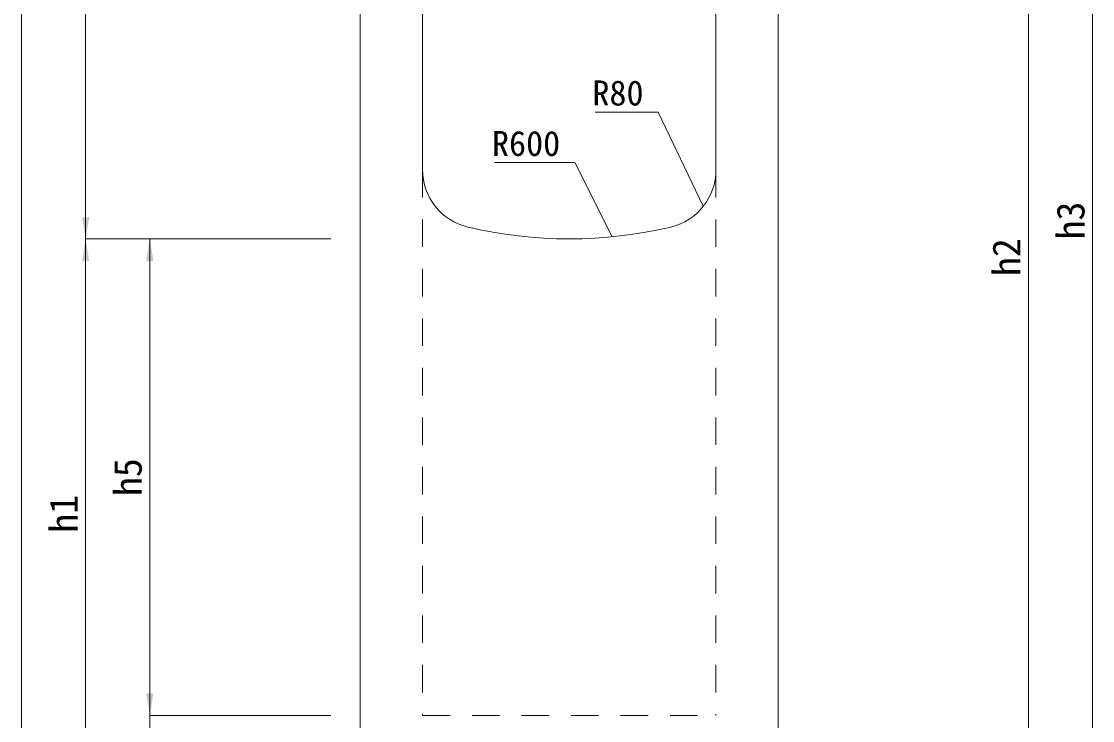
# Model space of a CAD drawing. Units: millimetres, scale not verified. Extents: x 58559 to 106559, y -58351 to -47326.
# Drawn here: x 94759 to 96219, y -53917 to -52963 of the extents above; entities that cross this region are included whole.
import ezdxf
from ezdxf.enums import TextEntityAlignment as Align

# ---------------------------------------------------------------- set-up
doc = ezdxf.new("R2010")
doc.units = ezdxf.units.MM
doc.header["$LTSCALE"] = 50
doc.linetypes.add('USER2', pattern=[1.35, 0.75, -0.6])
for name, color, linetype, lineweight in [('寸法線', 7, 'Continuous', 13), ('引出線', 4, 'Continuous', 13), ('本体', 2, 'Continuous', 13)]:
    doc.layers.add(name, color=color, linetype=linetype, lineweight=lineweight)
doc.styles.add('ＭＳ ゴシック', font='')
doc.styles.get('ＭＳ ゴシック').set_extended_font_data('MS Gothic')

# ---------------------------------------------------------------- blocks, each defined once
blk = doc.blocks.new('filled_arrow')
at = {"color": 0, "linetype": 'Continuous', "lineweight": -2}
blk.add_solid([(7.5, 1.25), (0, 0), (7.5, -1.25)], dxfattribs=at)

msp = doc.modelspace()

# ---------------------------------------------------------------- linework, layer by layer
at = {"layer": '寸法線'}
for p, q in [((96219.29, -54010.07), (96219.29, -52460.07)), ((94759.01, -54010.07), (94759.01, -52470.07)), ((94846.51, -53260.07), (94846.51, -52560.07)), ((96131.79, -54010.07), (96131.79, -52560.07)), ((95180.84, -53260.07), (94846.51, -53260.07)), ((94846.51, -54010.07), (94846.51, -53260.07)), ((95180.84, -53260.07), (94846.51, -53260.07)), ((94934.01, -53260.07), (94934.01, -53910.07)), ((95180.84, -53260.07), (94934.01, -53260.07)), ((94934.01, -53850.07), (94934.01, -54070.07)), ((95180.84, -53910.07), (94934.01, -53910.07)), ((95180.84, -53910.07), (94934.01, -53910.07))]:
    msp.add_line(p, q, dxfattribs=at)
at = {"layer": '引出線'}
for points in [[(95688.6, -53215.65), (95627.14, -53087.15), (95540.98, -53087.15)], [(95564.28, -53257.22), (95513.51, -53156.02), (95403.96, -53156.02)]]:
    msp.add_lwpolyline(points, dxfattribs=at)
at = {"layer": '本体'}
for p, q in [((95220.84, -52560.07), (95220.84, -54010.07)), ((95305.84, -52560.07), (95305.84, -53166.03)), ((95705.84, -52560.07), (95705.84, -53166.03)), ((95790.84, -52560.07), (95790.84, -54010.07))]:
    msp.add_line(p, q, dxfattribs=at)
at = {"layer": '本体', "linetype": 'USER2', "lineweight": 15}
for p, q in [((95305.84, -53166.03), (95305.84, -53910.07)), ((95705.84, -53166.03), (95705.84, -53910.07)), ((95305.84, -53910.07), (95705.84, -53910.07))]:
    msp.add_line(p, q, dxfattribs=at)
at = {"layer": '本体'}
for centre, radius, start, end in [((95385.84, -53166.03), 80, 180, 256.65764), ((95625.84, -53166.03), 80, 283.34236, 0), ((95505.84, -52660.07), 600, 256.65764, 283.34236)]:
    msp.add_arc(centre, radius, start, end, dxfattribs=at)

# ---------------------------------------------------------------- block references
at = {"layer": '寸法線', "xscale": 4, "yscale": 4}
for p, rotation in [((94846.51, -53260.07), 90), ((94846.51, -53260.07), 270), ((94934.01, -53260.07), 270), ((94934.01, -53910.07), 90), ((94934.01, -53910.07), 90)]:
    msp.add_blockref('filled_arrow', p, dxfattribs=dict(at, rotation=rotation))
at = {"layer": '引出線', "xscale": 0.16, "yscale": 0.16}
for p, rotation in [((95688.6, -53215.65), 115.6), ((95564.28, -53257.22), 116.6)]:
    msp.add_blockref('filled_arrow', p, dxfattribs=dict(at, rotation=rotation))

# ---------------------------------------------------------------- texts
at = {"layer": '寸法線', "style": 'ＭＳ ゴシック'}
for s, p in [('h3', (96189.29, -53235.07)), ('h2', (96101.79, -53285.07)), ('h5', (94904.01, -53585.07)), ('h1', (94816.51, -53635.07))]:
    msp.add_text(s, height=37.98, rotation=90, dxfattribs=at).set_placement(p, align=Align.MIDDLE_CENTER)
at = {"layer": '引出線', "style": 'ＭＳ ゴシック'}
for s, p in [('R80', (95607.14, -53043.95)), ('R600', (95493.51, -53112.82))]:
    msp.add_text(s, height=34.18, dxfattribs=at).set_placement(p, align=Align.TOP_RIGHT)

doc.saveas('drawing.dxf')
